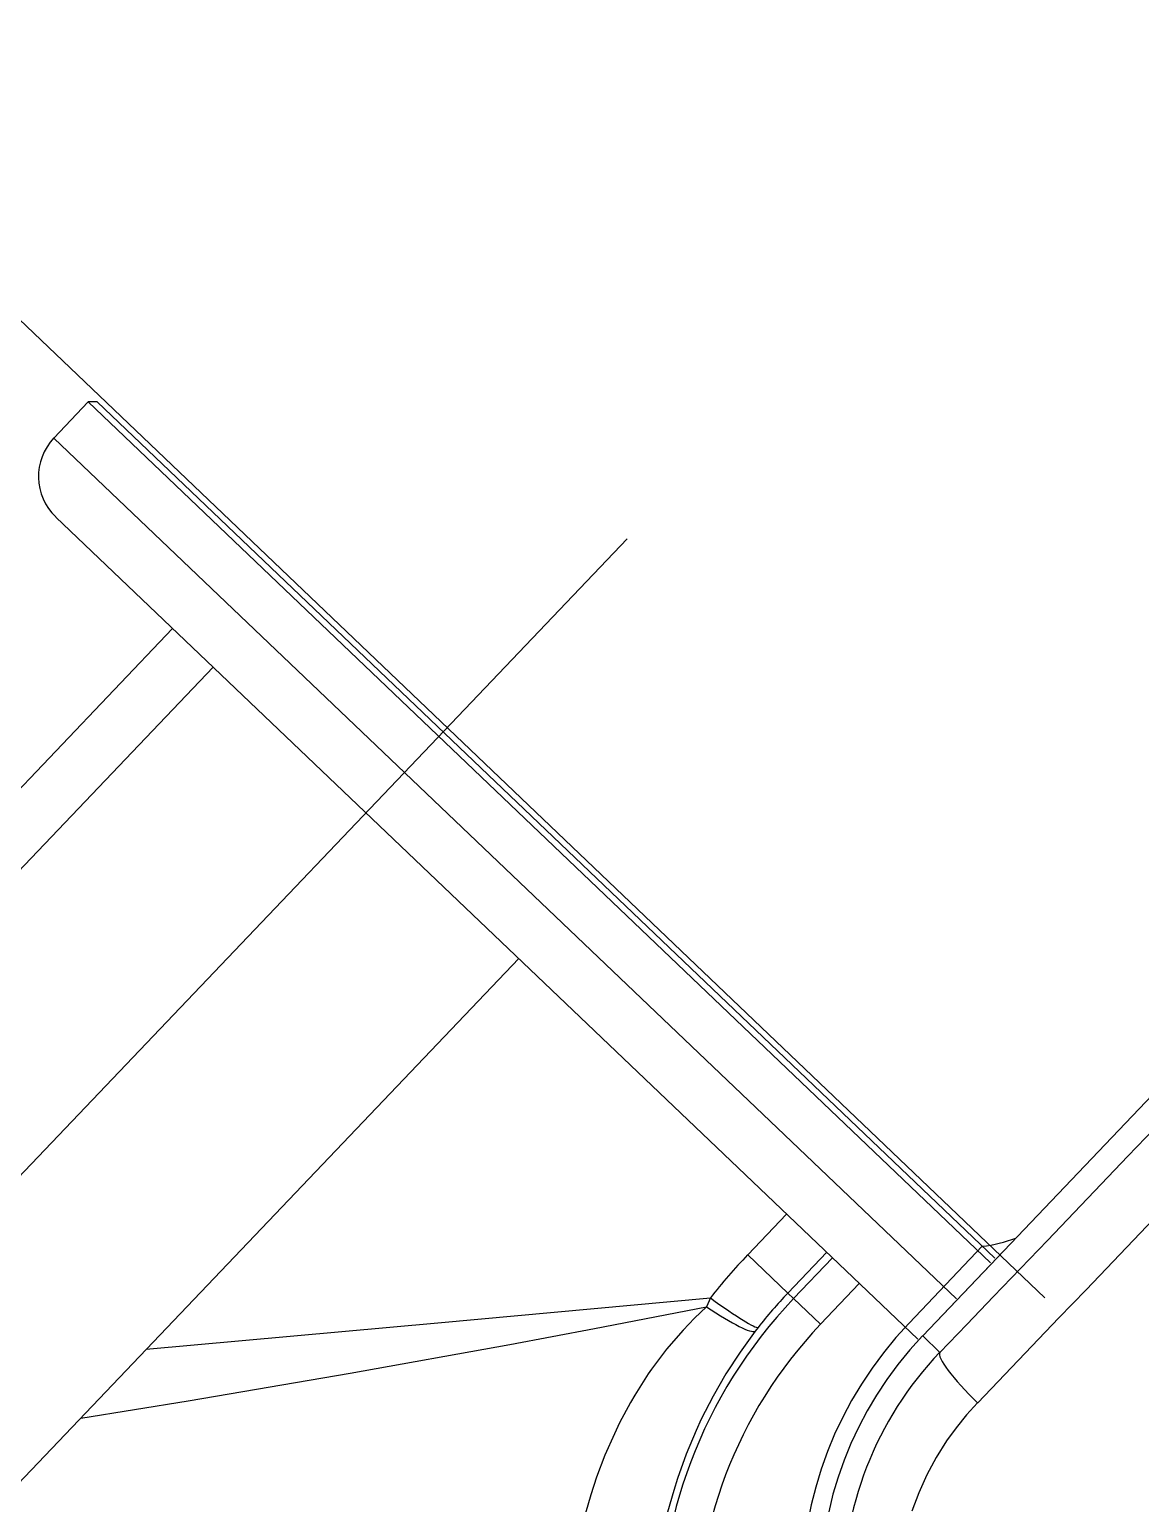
# Model space of a CAD drawing. Header units: millimetres. Extents: x 1145859089 to 1147511753, y -1047484727 to -1047247487.
# Drawn here: x 1146330751.8 to 1146330841.2, y -1047436570.8 to -1047436452.2 of the extents above; entities that cross this region are included whole.
import ezdxf
from ezdxf.xclip import XClip

# ---------------------------------------------------------------- set-up
doc = ezdxf.new("R2010")
doc.units = ezdxf.units.MM
doc.header["$LTSCALE"] = 100
doc.header["$MEASUREMENT"] = 0
doc.header["$XCLIPFRAME"] = 2
doc.linetypes.add('CENTERX2', pattern=[4, 2.5, -0.5, 0.5, -0.5])
doc.linetypes.add('단지배치도$0$CENTER', pattern=[31, 30, -0.5, 0, -0.5])
doc.layers.get('0').update_dxf_attribs({"linetype": 'CONTINUOUS'})
for name, color, linetype in [('L-지중매입', 3, 'CENTERX2'), ('XREF', 135, 'CONTINUOUS'), ('단지배치도$0$W240910', 135, 'CONTINUOUS')]:
    doc.layers.add(name, color=color, linetype=linetype)

# ---------------------------------------------------------------- blocks, each defined once
blk = doc.blocks.new('단지배치도$0$zw$9902')
at = {"layer": '단지배치도$0$W240910', "linetype": 'ByBlock', "ltscale": 20}
for p, q in [((62041.12, -65071.7), (62159.89, -65184.94)), ((62082.86, -65112.84), (62080.1, -65115.74)), ((62083.57, -65112.83), (62082.86, -65112.84)), ((62082.86, -65112.84), (62155.53, -65182.13)), ((62083.57, -65112.83), (62155.87, -65181.76)), ((62152.77, -65185.02), (62080.1, -65115.74)), ((62149.66, -65188.28), (62080.26, -65122.1)), ((62038.39, -65184.85), (62089.66, -65131.07)), ((62092.92, -65134.18), (62029.32, -65200.88)), ((62117.53, -65157.64), (62053.93, -65224.34)), ((62150.06, -65188.01), (62174.21, -65162.68)), ((62139.1, -65178.2), (62135.97, -65181.48)), ((62142.33, -65181.28), (62139.2, -65184.57)), ((62148.97, -65186.98), (62154.86, -65180.8)), ((62135.97, -65181.48), (62139.2, -65184.57)), ((62142.79, -65181.72), (62139.66, -65185)), ((62155.46, -65182.34), (62150.06, -65188.01)), ((62111.01, -65186.95), (62132.96, -65184.95)), ((62132.96, -65184.95), (62132.64, -65185.67)), ((62139.2, -65184.57), (62139.66, -65185)), ((62144.95, -65183.79), (62141.83, -65187.07)), ((62123.64, -65187.42), (62132.64, -65185.67)), ((62132.64, -65185.67), (62131.68, -65186.58)), ((62139.66, -65185), (62141.83, -65187.07)), ((62087.54, -65189.09), (62111.01, -65186.95)), ((62131.68, -65186.58), (62130.76, -65187.54)), ((62116.82, -65188.7), (62123.64, -65187.42)), ((62130.76, -65187.54), (62129.44, -65189.07)), ((62136.57, -65187.63), (62135.35, -65189.31)), ((62136.8, -65187.34), (62136.57, -65187.63)), ((62150.06, -65188.01), (62151.45, -65189.34)), ((62103.95, -65191.01), (62116.82, -65188.7)), ((62129.44, -65189.07), (62128.22, -65190.69)), ((62135.35, -65189.31), (62134.22, -65191.06)), ((62128.22, -65190.69), (62127.96, -65191.07)), ((62090.91, -65193.23), (62103.95, -65191.01)), ((62127.96, -65191.07), (62126.87, -65192.78)), ((62134.22, -65191.06), (62133.18, -65192.86)), ((62082.27, -65194.62), (62090.91, -65193.23)), ((62126.87, -65192.78), (62126.53, -65193.36)), ((62133.18, -65192.86), (62132.23, -65194.71)), ((62126.53, -65193.36), (62125.65, -65195)), ((62153.59, -65194.37), (62152.76, -65195.4)), ((62154.48, -65193.39), (62153.59, -65194.37)), ((62125.65, -65195), (62125.23, -65195.88)), ((62131.81, -65195.63), (62131.01, -65197.53)), ((62132.23, -65194.71), (62131.81, -65195.63)), ((62152.76, -65195.4), (62151.99, -65196.47)), ((62125.23, -65195.88), (62124.47, -65197.61)), ((62151.99, -65196.47), (62151.15, -65197.81)), ((62124.47, -65197.61), (62123.8, -65199.39)), ((62131.01, -65197.53), (62130.31, -65199.48)), ((62151.15, -65197.81), (62150.39, -65199.2)), ((62123.8, -65199.39), (62123.33, -65200.81)), ((62130.31, -65199.48), (62130.01, -65200.46)), ((62150.39, -65199.2), (62149.74, -65200.64)), ((62123.33, -65200.81), (62122.92, -65202.27)), ((62130.01, -65200.46), (62129.52, -65202.2)), ((62149.74, -65200.64), (62149.18, -65202.12))]:
    blk.add_line(p, q, dxfattribs=at)
at = {"layer": '단지배치도$0$W240910', "linetype": '단지배치도$0$CENTER'}
blk.add_line((62126.25, -65123.86), (62041.63, -65212.61), dxfattribs=at)
at = {"layer": '단지배치도$0$W240910'}
for centre, radius, start, end in [((56819.18, -60798.97), 5399.43, 202.10162, 356.71209), ((57394.29, -57699.4), 11431.38, 251.62775, 321.418131), ((57394.29, -57699.4), 11931.38, 251.62775, 321.418131)]:
    blk.add_arc(centre, radius, start, end, dxfattribs=at)
at = {"layer": '단지배치도$0$W240910', "linetype": 'ByBlock', "ltscale": 20}
for centre, radius, start, end in [((41791.48, -45638.7), 28226.86, 316.161712, 316.567678), ((41450.44, -45313.52), 28703.08, 316.163405, 316.56599), ((62083.36, -65118.84), 4.5, 136.3647, 226.3647), ((62153.89, -65170.94), 9.9, 275.6042, 291.7286), ((62170.66, -65214.57), 47.94, 136.3616, 141.8419), ((62166.72, -65210.81), 38.03, 136.3647, 141.8864), ((62167.96, -65211.99), 39.1, 136.3647, 226.3647), ((62167.96, -65211.99), 36.1, 136.3647, 226.3647), ((62171.77, -65208.71), 31.5, 136.3647, 224.6656), ((62171.77, -65208.71), 30, 136.3647, 225.7818), ((62171.71, -65208.78), 28.09, 136.1846, 226.3528)]:
    blk.add_arc(centre, radius, start, end, dxfattribs=at)
for centre, major_axis, ratio, start_param, end_param in [((62128.97, -65181.14), (-7.86, 6.18), 0.063046, 2.152691, 3.089128), ((62128.68, -65181.51), (-7.93, 6.09), 0.1077, 2.174088, 3.088926), ((62155.06, -65192.78), (-3.61, 3.46), 0.168068, 0.021249, 1.571427)]:
    blk.add_ellipse(centre, major_axis=major_axis, ratio=ratio, start_param=start_param, end_param=end_param, dxfattribs=at)
blk = doc.blocks.new('단지배치도')
blk.add_blockref('단지배치도$0$zw$9902', (141034.19, 142437.16))

msp = doc.modelspace()

# ---------------------------------------------------------------- linework, layer by layer
at = {"layer": 'L-지중매입', "ltscale": 2}
msp.add_arc((1146292364.149594, -1047402174.186541, 0), 45716.750817, 303.4822833292, 333.0437788935, dxfattribs=at)

# ---------------------------------------------------------------- block references
at = {"layer": 'XREF'}
ref = msp.add_blockref('단지배치도', (1146127639.433662, -1047513806.462535), dxfattribs=at)
XClip(ref).set_block_clipping_path([(72982.4064819524, 34919.7593965302), (360382.4067475507, 255319.7593436702)])

doc.saveas('drawing.dxf')
